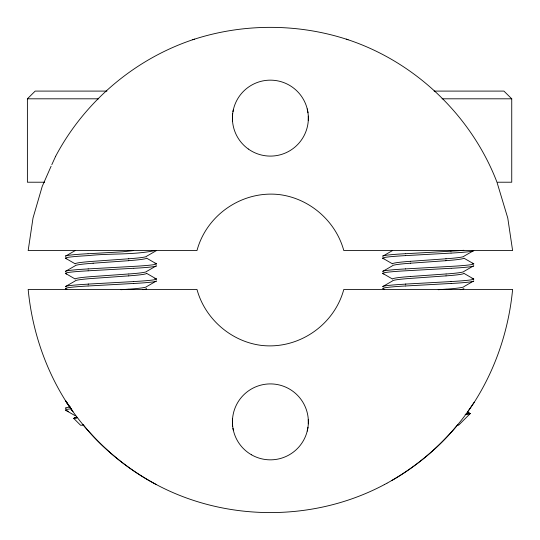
<?xml version="1.0" encoding="UTF-8"?>
<svg xmlns="http://www.w3.org/2000/svg" width="540" height="540" viewBox="0 0 540 540"><rect width="100%" height="100%" fill="white"/><g stroke="black" fill="none" stroke-linecap="round" stroke-linejoin="round"><path stroke-width="0.81" d="M232.423 118.328L232.429 117.281M308.306 423.846L308.279 419.418M232.47 419.992L232.531 418.945M308.279 120.582L308.306 116.147M232.47 116.154L232.666 113.832M307.807 428.315L307.969 427.282M232.97 111.686L233.435 109.404M76.444 417.015L73.94 418.257L76.444 417.015L76.282 417.832L73.784 418.453L80.548 425.216L83.855 425.216M307.476 430.009L307.22 431.096M51.118 166.192L42.215 186.422L33.014 218.012L28.168 250.56L196.985 250.56C206.624 214.65 242.487 190.31 279.423 194.603C309.67 198.423 335.799 221.137 343.798 250.56L512.609 250.56L507.762 218.012L496.982 182.216C471.224 115.202 414.531 61.277 346.248 39.143M51.813 164.666L55.647 156.269M475.416 400.43C496.355 366.984 508.876 328.678 512.609 289.44L343.798 289.44C334.152 325.35 298.289 349.69 261.353 345.398C231.107 341.577 204.977 318.863 196.985 289.44L28.168 289.44C31.907 328.678 44.428 366.977 65.36 400.43C87.811 435.726 119.529 465.041 156.485 484.65M55.6 156.357C84.625 101.331 135.405 58.448 194.528 39.143M475.092 400.937C454.214 433.566 425.425 461.065 391.885 480.445M474.255 402.239L467.282 412.358M457.792 424.643C438.23 448.382 414.092 468.308 387.133 483.118M470.158 413.64L469.733 413.802L469.246 413.113L470.158 413.64L458.582 425.216L457.542 425.216M44.665 182.216L27.392 182.216L27.392 98.806L35.201 91.091L106.907 91.091M75.222 250.56L65.36 256.257A45.691 2.221 -1.5 0 1 87.898 253.712M156.485 250.56L146.617 256.25A35.863 2.187 -2 0 1 128.601 258.775M392.506 250.56L382.644 256.257A45.691 2.221 -1.5 0 1 405.182 253.712M384.635 484.468L386.937 483.226M384.298 484.65L384.568 484.502C314.375 521.951 226.334 521.937 156.148 484.475C128.102 469.496 103.012 448.996 82.816 424.433M192.733 39.737C242.831 23.234 297.952 23.234 348.044 39.737M154.933 250.56C133.11 255.17 110.268 253.179 88.142 255.623A45.691 2.18 -1.6 0 0 65.36 258.154L75.222 263.844A35.863 2.194 -2 0 1 93.076 261.32L128.77 258.788M65.36 289.44L66.913 289.136L65.36 288.529A45.691 2.207 -1.6 0 1 88.013 285.991M133.704 250.56L122.708 251.802L88.142 253.726M120.94 289.717L128.77 289.156M410.353 276.507L446.054 273.969M438.217 289.717L446.054 289.156M93.069 263.216L128.77 260.685M128.77 273.969L93.069 276.507A35.863 2.2 -2 0 0 75.222 279.038L65.36 273.334A45.691 2.18 -1.6 0 1 88.121 270.81M128.77 275.873L93.069 278.404A35.863 2.2 -2 0 0 75.222 280.935L65.36 286.632A45.691 2.167 -1.6 0 1 88.526 284.121M446.054 258.788L410.353 261.32M410.353 263.216L446.054 260.685M446.054 275.873L410.353 278.404A35.863 2.2 -2 0 0 392.506 280.935L382.644 286.632A45.691 2.167 -1.6 0 1 405.81 284.121M88.142 268.913L133.704 266.375A45.691 2.194 -1.6 0 0 156.485 263.851L146.617 258.154A35.863 2.174 -2.1 0 1 128.473 260.665M88.142 270.81L133.704 268.279M405.425 253.726L450.988 251.188M405.425 255.623L450.988 253.091M88.142 284.094L133.704 281.57M88.142 285.998L133.704 283.466M405.425 268.913L450.988 266.375A45.691 2.194 -1.6 0 0 473.769 263.851L463.901 258.154A35.863 2.174 -2.1 0 1 445.757 260.665M450.988 268.279L405.425 270.81A45.691 2.18 -1.6 0 0 382.644 273.334L392.506 279.038A35.863 2.2 -2 0 1 410.373 276.507M405.425 284.094L450.988 281.57M405.425 285.998L450.988 283.466M434.106 91.091L503.921 91.091L511.738 98.806L511.738 182.216L497.657 182.216M27.392 98.806L98.699 98.806M442.058 98.806L511.738 98.806M68.486 411.514L65.36 410.029A45.691 2.214 -1.6 0 1 71.294 408.76M73.784 418.453L74.331 418.655M66.211 408.577L65.36 408.132A45.691 2.174 -1.6 0 1 70.659 406.971M65.867 410.413L75.222 415.726M75.222 417.623L76.181 418.163M405.479 255.623A45.691 2.18 -1.6 0 0 382.644 258.154L392.506 263.844A35.863 2.194 -2 0 1 410.36 261.32M450.833 281.556A45.691 2.18 -1.6 0 0 473.762 279.038L463.901 273.341A35.863 2.2 -2 0 1 445.979 275.866M133.549 281.556A45.691 2.18 -1.6 0 0 156.478 279.038L146.617 273.341A35.863 2.2 -2 0 1 128.696 275.866M65.664 400.91L72.92 411.622L65.36 400.43M65.617 400.835L68.904 406.033M307.22 108.905L307.476 109.985M233.435 430.603L232.97 428.321M307.807 111.679L307.969 112.718M232.666 426.175L232.47 423.853M232.531 121.055L232.47 120.015M232.423 421.679L232.429 422.726M128.952 289.17A35.863 2.221 -2 0 0 146.617 286.632L156.485 280.935A45.691 2.214 -1.5 0 1 133.88 283.473M146.617 288.529A35.863 2.221 -2 0 1 142.898 289.663M128.871 273.983A35.863 2.214 -2 0 0 146.617 271.445L156.485 265.748A45.691 2.214 -1.5 0 1 133.994 268.299M93.177 263.223A35.863 2.18 -2.1 0 0 75.229 265.741L65.36 271.445A45.691 2.194 -1.6 0 1 88.256 268.92M76.153 417.832A37.982 1.451 -1 0 1 77.497 417.69M66.737 258.761A45.691 2.207 1.6 0 1 65.36 258.154M154.967 263.237A45.691 2.207 1.6 0 1 156.485 263.851M66.704 273.949A45.691 2.214 1.5 0 1 65.367 273.341M154.764 278.424A45.691 2.18 1.6 0 1 156.478 279.038M446.236 289.17A35.863 2.221 -2 0 0 463.901 286.632L473.769 280.935A45.691 2.214 -1.5 0 1 451.163 283.473M463.901 288.529A35.863 2.221 -2 0 1 460.181 289.663M446.155 273.983A35.863 2.214 -2 0 0 463.901 271.445L473.769 265.748A45.691 2.214 -1.5 0 1 451.278 268.299M410.461 263.223A35.863 2.18 -2.1 0 0 392.506 265.741L382.644 271.445A45.691 2.194 -1.6 0 1 405.54 268.92M445.885 258.775A35.863 2.187 -2 0 0 463.901 256.25L473.769 250.56A45.691 2.194 -1.6 0 1 451.076 253.098M466.391 414.2A41.182 1.289 -1.3 0 1 465.143 414.308M463.799 250.29A45.691 2.194 -1.6 0 1 450.887 251.181M384.021 258.761A45.691 2.207 1.6 0 1 382.644 258.154M472.25 263.237A45.691 2.207 1.6 0 1 473.769 263.851M383.987 273.949A45.691 2.214 1.5 0 1 382.651 273.341M472.048 278.424A45.691 2.18 1.6 0 1 473.762 279.038M405.297 285.991A45.691 2.207 -1.6 0 0 382.644 288.529A45.691 2.207 1.6 0 0 384.149 289.136M467.897 413.714L466.763 414.2L469.733 413.802L467.897 413.714M469.874 413.417L467.897 412.513L469.874 413.417M248.285 149A37.969 37.969 0 0 0 308.178 121.831A37.969 37.969 0 0 0 254.704 83.545A37.969 37.969 0 0 0 248.285 149M251.404 454.754A37.969 37.969 0 0 0 308.36 421.875A37.969 37.969 0 0 0 251.404 388.996A37.969 37.969 0 0 0 251.404 454.754"/></g></svg>
